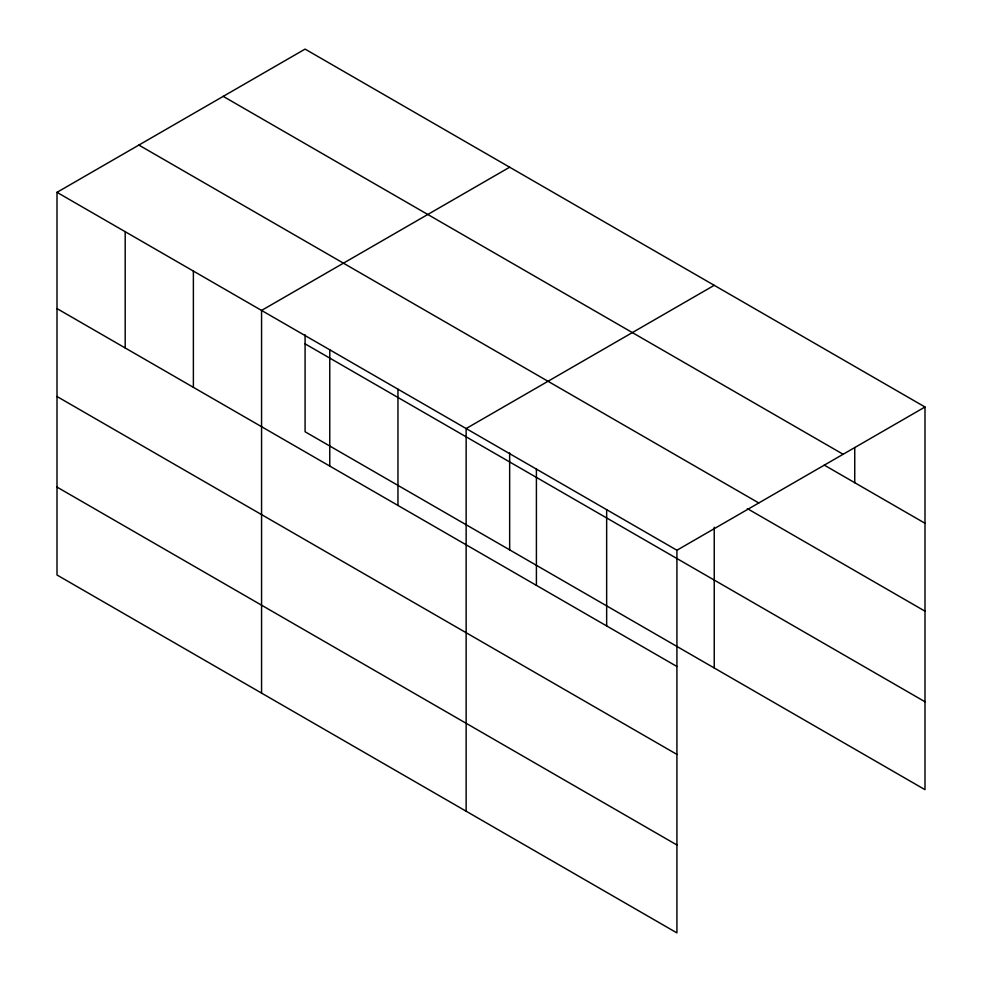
<?xml version="1.0" encoding="UTF-8"?>
<svg xmlns="http://www.w3.org/2000/svg" width="982" height="982" viewBox="0 0 982 982"><rect width="100%" height="100%" fill="white"/><g stroke="black" fill="none" stroke-linecap="round" stroke-linejoin="round"><path stroke-width="1.47" d="M676.917 754.409L676.917 550.239L57.005 192.337L57.005 574.998L676.917 932.9L676.917 754.409L57.005 396.507M305.083 334.788L305.083 431.761L924.995 789.663L924.995 407.002L305.083 49.1L57.005 192.337M509.658 167.21L261.568 310.435L261.568 693.108M714.233 285.32L466.143 428.545L466.143 811.218M676.917 550.239L924.995 407.002M223.221 96.371L843.133 454.273M824.254 465.1L924.995 523.259M138.867 145.066L758.779 502.968M747.363 508.627L924.995 611.172M305.083 343.847L924.995 701.749M57.005 308.594L676.917 666.496M57.005 487.084L676.917 844.986M854.745 447.522L854.745 482.702M714.233 527.236L714.233 667.981M606.655 509.67L606.655 625.927M536.405 469.114L536.405 585.37M509.658 452.898L509.658 549.871M397.955 389.179L397.955 505.435M329.768 349.813L329.768 466.069M193.38 271.069L193.38 387.325M125.193 231.703L125.193 347.959"/></g></svg>
